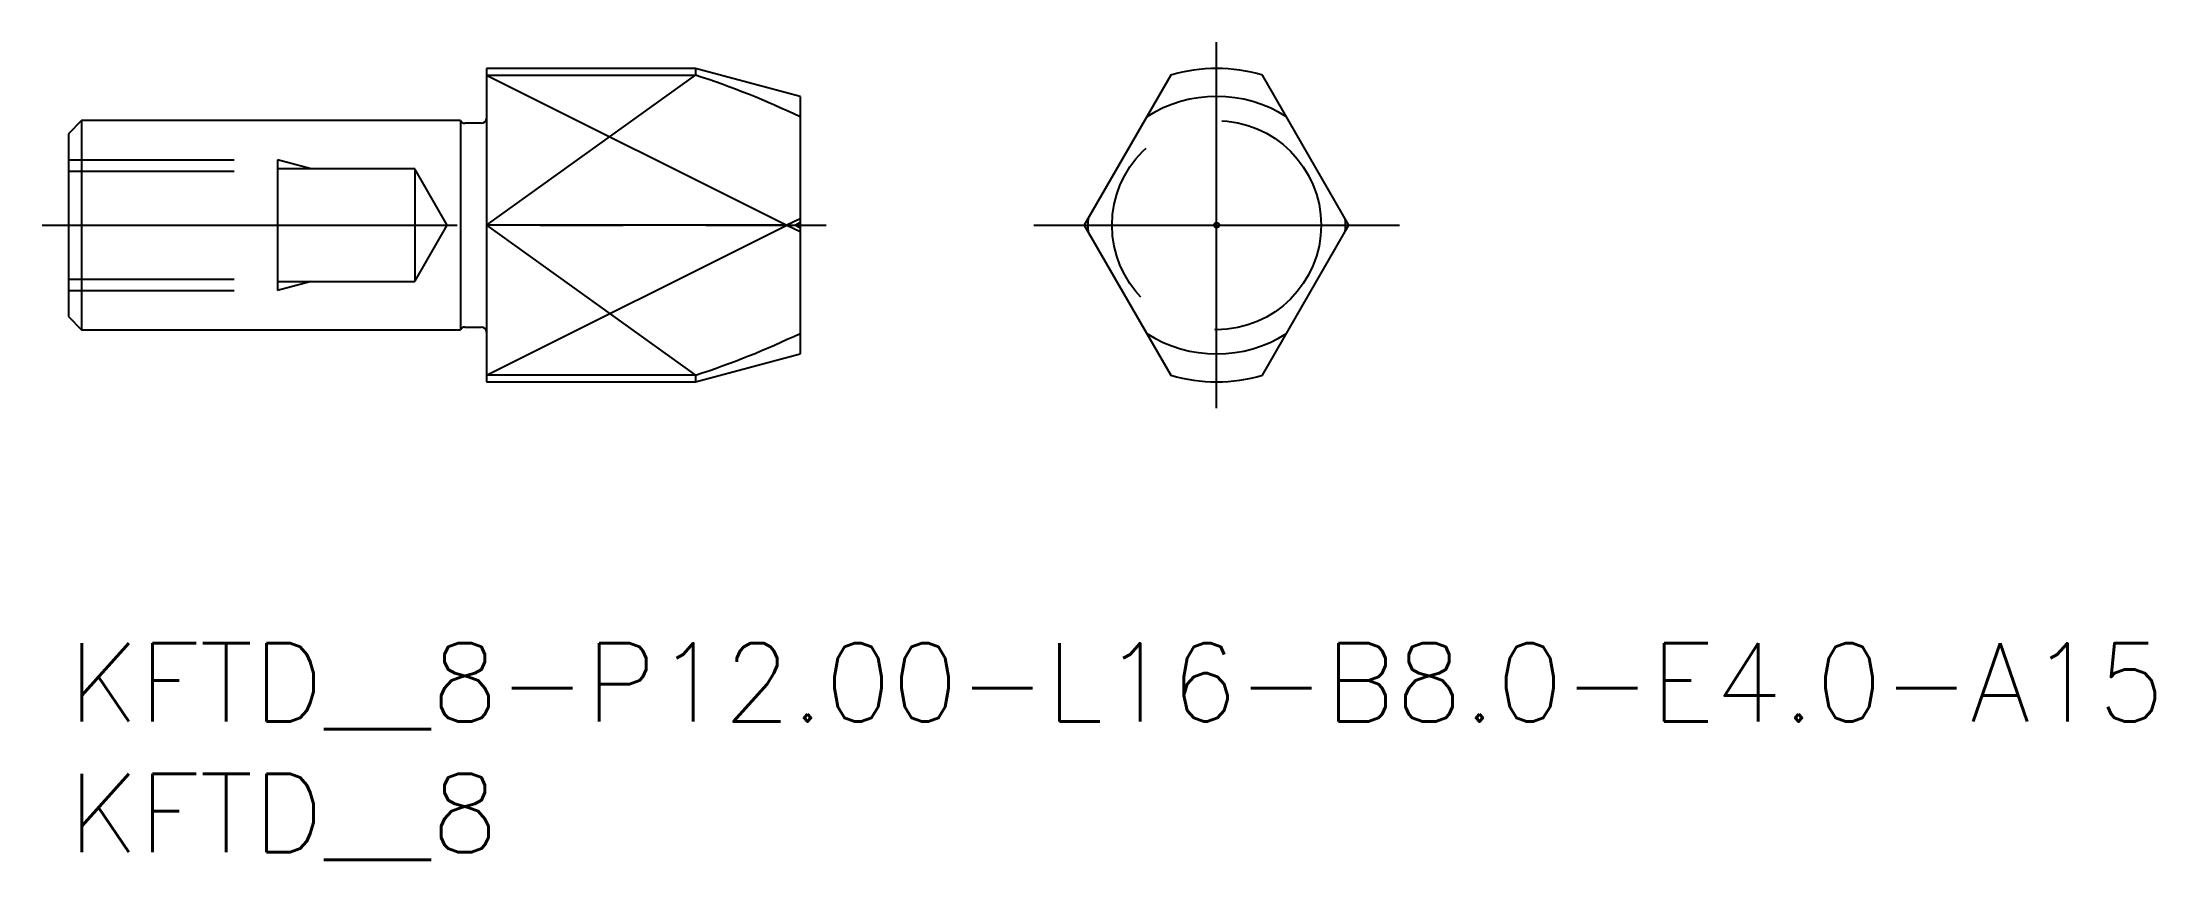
# Model space of a CAD drawing. Extents: x -1 to 79.8, y -8.3 to 23.
import ezdxf

# ---------------------------------------------------------------- set-up
doc = ezdxf.new("R2010")
doc.units = 0
doc.header["$LTSCALE"] = 0.5
doc.linetypes.add('CENTER', pattern=[50.8, 31.75, -6.35, 6.35, -6.35])
doc.linetypes.add('DASHED', pattern=[19.05, 12.7, -6.35])
for name, color, linetype in [('MSM_CENTER', 1, 'CENTER'), ('MSM_CONTINUOUS', 7, 'CONTINUOUS'), ('MSM_DASHED', 4, 'DASHED'), ('MSM_NARROW', 5, 'CONTINUOUS'), ('MSM_PART_NUMBER', 7, 'CONTINUOUS')]:
    doc.layers.add(name, color=color, linetype=linetype)
doc.styles.get("Standard").update_dxf_attribs({"font": 'txt.shx', "height": 1, "bigfont": 'bigfont.shx'})

# ---------------------------------------------------------------- blocks, each defined once
blk = doc.blocks.new('*U22')
at = {"layer": 'MSM_PART_NUMBER'}
blk.add_text('KFTD__8-P12.00-L16-B8.0-E4.0-A15', height=3, dxfattribs=at).set_placement((0, -3))
blk = doc.blocks.new('*U23')
at = {"layer": 'MSM_PART_NUMBER'}
blk.add_text('KFTD__8', height=3, dxfattribs=at).set_placement((0, -8))

msp = doc.modelspace()

# ---------------------------------------------------------------- linework, layer by layer
at = {"layer": 'MSM_CENTER'}
for p, q in [((43.942, 9), (43.942, 23)), ((-1, 16), (29, 16)), ((36.942, 16), (50.942, 16))]:
    msp.add_line(p, q, dxfattribs=at)
at = {"layer": 'MSM_CONTINUOUS'}
for p, q in [((16, 22), (16, 10)), ((24, 22), (16, 22)), ((24, 22), (24, 21.739)), ((28, 20.928), (24, 22)), ((16, 21.739), (24, 21.739)), ((42.192, 21.739), (38.879, 16)), ((49.006, 16), (45.692, 21.739)), ((28, 20.928), (28, 11.072)), ((0.5, 20), (0, 19.5)), ((0, 19.5), (0, 12.5)), ((0.5, 20), (0.5, 12)), ((15, 20), (0.5, 20)), ((15, 20), (15, 12)), ((15.8, 19.9), (15.173, 19.9)), ((28, 16.245), (27.495, 16)), ((27.495, 16), (16, 16)), ((27.495, 16), (28, 15.755)), ((38.879, 16), (42.192, 10.261)), ((45.692, 10.261), (49.006, 16)), ((0, 12.5), (0.5, 12)), ((0.5, 12), (15, 12)), ((15.173, 12.1), (15.8, 12.1)), ((24, 10), (28, 11.072)), ((24, 10.261), (16, 10.261)), ((16, 10), (24, 10)), ((24, 10.261), (24, 10))]:
    msp.add_line(p, q, dxfattribs=at)
msp.add_circle((43.942, 16), 0.1, dxfattribs=at)
for centre, radius, start, end in [((43.942, 16), 6, 73.04224, 106.95776), ((14.164, -8.672), 31.962, 64.34863, 72.07651), ((43.942, 16), 4.928, 57.15215, 122.84785), ((15.173, 20.1), 0.2, 210, 270), ((15.8, 20.1), 0.2, 270, 0), ((43.942, 16), 4.928, 177.15215, 182.84785), ((43.942, 16), 4.928, 357.15215, 2.84785), ((15.173, 11.9), 0.2, 90, 150), ((15.8, 11.9), 0.2, 0, 90), ((14.164, 40.672), 31.962, 287.92349, 295.65137), ((43.942, 16), 4.928, 237.15215, 302.84785), ((43.942, 16), 6, 253.04224, 286.95776)]:
    msp.add_arc(centre, radius, start, end, dxfattribs=at)
at = {"layer": 'MSM_DASHED'}
for p, q in [((0, 18.5), (8, 18.5)), ((0, 18.067), (8, 18.067)), ((9.293, 18.15), (8, 18.5)), ((8, 18.5), (8, 13.5)), ((13.259, 18.15), (8, 18.15)), ((14.5, 16), (13.259, 18.15)), ((13.259, 18.15), (13.259, 13.85)), ((13.259, 13.85), (14.5, 16)), ((28, 16.1), (27.827, 16)), ((27.827, 16), (28, 15.9)), ((0, 13.933), (8, 13.933)), ((8, 13.85), (13.259, 13.85)), ((9.293, 13.85), (8, 13.5)), ((0, 13.5), (8, 13.5))]:
    msp.add_line(p, q, dxfattribs=at)
msp.add_circle((43.942, 16), 4, dxfattribs=at)
at = {"layer": 'MSM_NARROW'}
for p, q in [((16, 16), (24, 21.739)), ((16, 21.739), (27.495, 16)), ((16, 16), (24, 10.261)), ((16, 10.261), (27.495, 16))]:
    msp.add_line(p, q, dxfattribs=at)

# ---------------------------------------------------------------- block references
at = {"layer": 'MSM_CONTINUOUS'}
for name in ['*U22', '*U23']:
    msp.add_blockref(name, (0, 0), dxfattribs=at)

doc.saveas('drawing.dxf')
